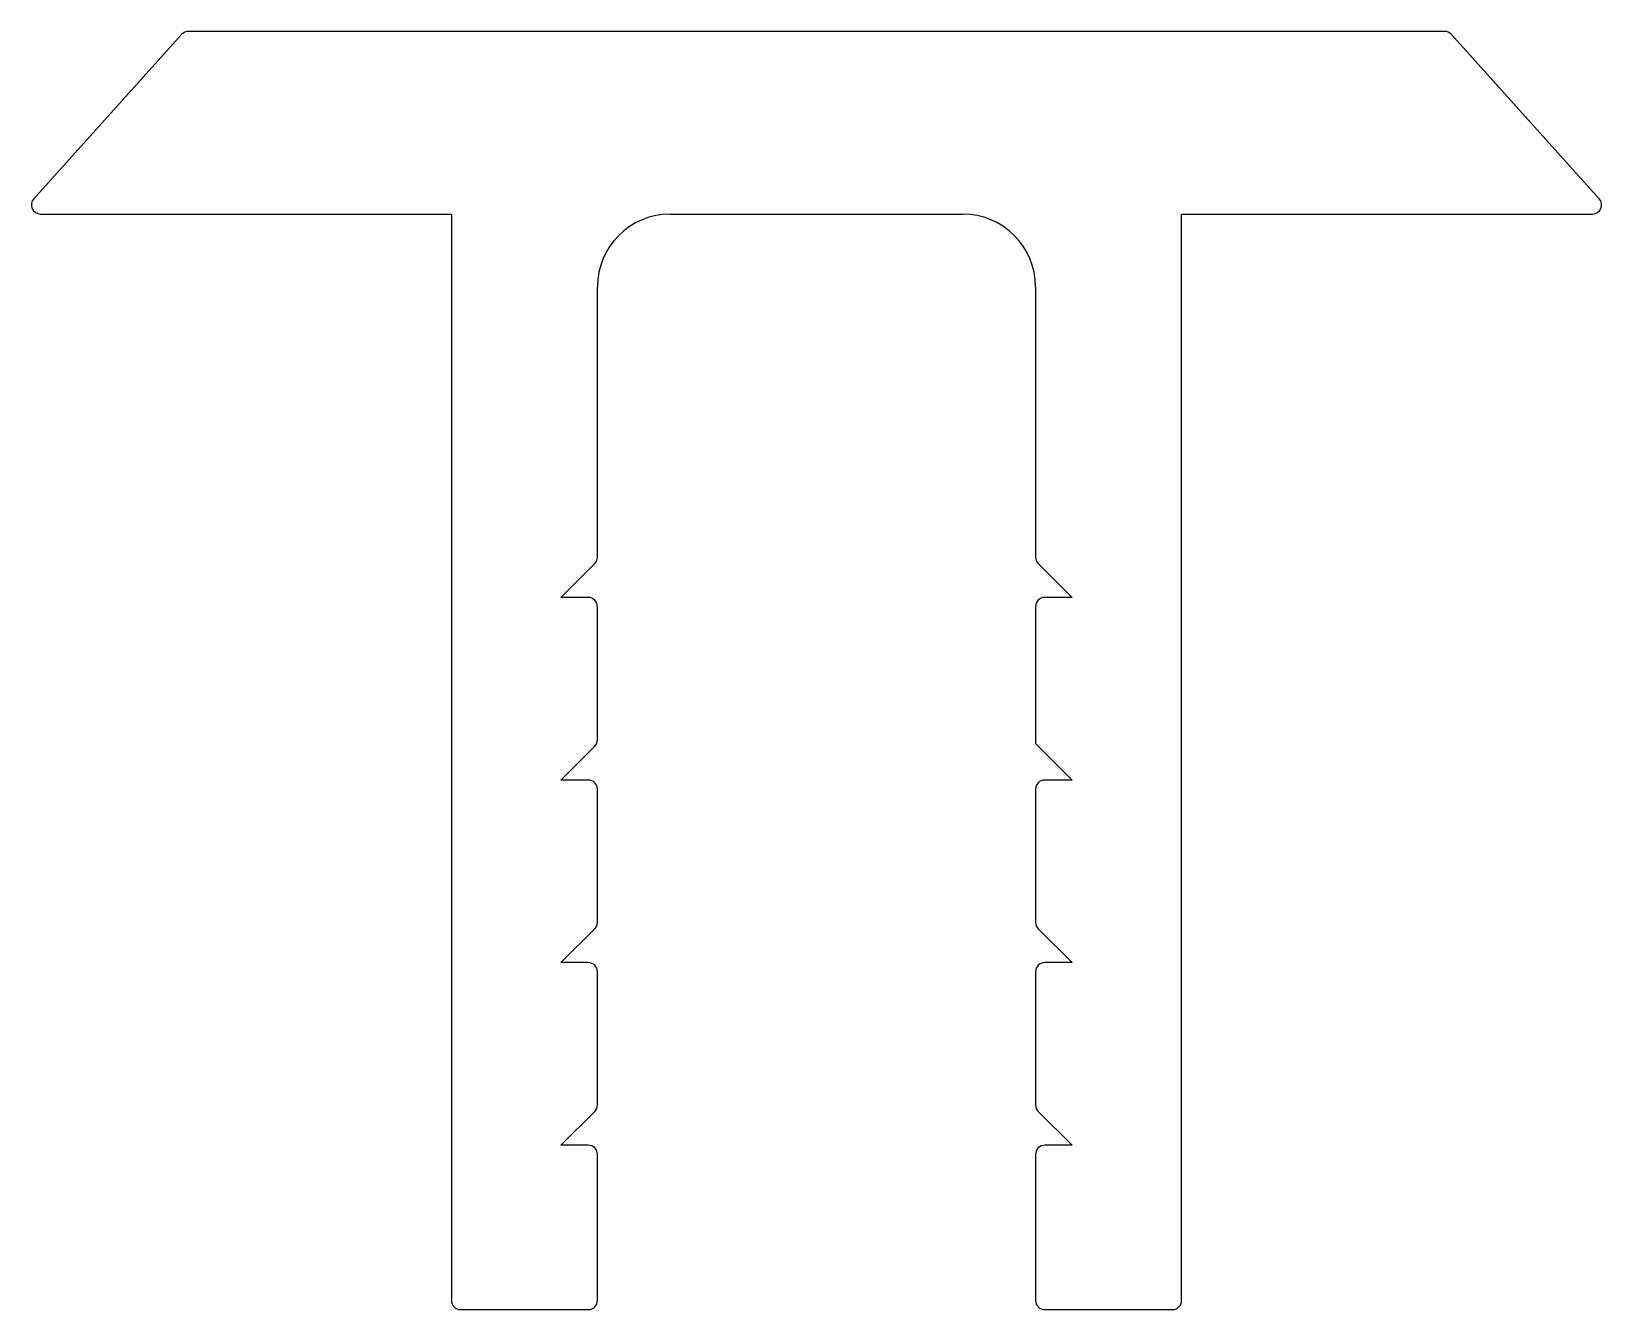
# Model space of a CAD drawing. Extents: x 1533.7 to 1576.7, y 2710.2 to 2745.2.
import ezdxf

# ---------------------------------------------------------------- set-up
doc = ezdxf.new("R2010")
doc.units = 0
doc.layers.get('0').update_dxf_attribs({"linetype": 'CONTINUOUS'})

msp = doc.modelspace()

# ---------------------------------------------------------------- linework, layer by layer
for p, q in [((1537.774, 2745.154), (1533.724, 2740.654)), ((1572.36, 2745.237), (1537.96, 2745.237)), ((1576.596, 2740.654), (1572.546, 2745.154)), ((1533.91, 2740.237), (1545.16, 2740.237)), ((1545.16, 2740.237), (1545.16, 2710.487)), ((1551.16, 2740.237), (1559.16, 2740.237)), ((1565.16, 2710.487), (1565.16, 2740.237)), ((1565.16, 2740.237), (1576.41, 2740.237)), ((1549.16, 2730.84), (1549.16, 2738.237)), ((1561.16, 2738.237), (1561.16, 2730.84)), ((1548.16, 2729.737), (1549.087, 2730.664)), ((1561.233, 2730.664), (1562.16, 2729.737)), ((1548.91, 2729.737), (1548.16, 2729.737)), ((1562.16, 2729.737), (1561.41, 2729.737)), ((1549.16, 2725.84), (1549.16, 2729.487)), ((1561.16, 2729.487), (1561.16, 2725.737)), ((1548.16, 2724.737), (1549.087, 2725.664)), ((1561.16, 2725.737), (1562.16, 2724.737)), ((1548.91, 2724.737), (1548.16, 2724.737)), ((1549.16, 2720.84), (1549.16, 2724.487)), ((1561.16, 2724.487), (1561.16, 2720.84)), ((1562.16, 2724.737), (1561.41, 2724.737)), ((1548.16, 2719.737), (1549.087, 2720.664)), ((1561.233, 2720.664), (1562.16, 2719.737)), ((1548.91, 2719.737), (1548.16, 2719.737)), ((1549.16, 2715.84), (1549.16, 2719.487)), ((1561.16, 2719.487), (1561.16, 2715.84)), ((1562.16, 2719.737), (1561.41, 2719.737)), ((1548.16, 2714.737), (1549.087, 2715.664)), ((1561.233, 2715.664), (1562.16, 2714.737)), ((1548.91, 2714.737), (1548.16, 2714.737)), ((1562.16, 2714.737), (1561.41, 2714.737)), ((1549.16, 2710.487), (1549.16, 2714.487)), ((1561.16, 2714.487), (1561.16, 2710.487)), ((1545.41, 2710.237), (1548.91, 2710.237)), ((1561.41, 2710.237), (1564.91, 2710.237))]:
    msp.add_line(p, q)
for centre, radius, start, end in [((1537.96, 2744.987), 0.25, 90, 138.0128), ((1572.36, 2744.987), 0.25, 41.9872, 90), ((1533.91, 2740.487), 0.25, 138.0128, 270), ((1576.41, 2740.487), 0.25, 270, 41.9872), ((1551.16, 2738.237), 2, 90, 180), ((1559.16, 2738.237), 2, 0, 90), ((1548.91, 2730.84), 0.25, 315, 0), ((1561.41, 2730.84), 0.25, 180, 225), ((1548.91, 2729.487), 0.25, 0, 90), ((1561.41, 2729.487), 0.25, 90, 180), ((1548.91, 2725.84), 0.25, 315, 0), ((1548.91, 2724.487), 0.25, 0, 90), ((1561.41, 2724.487), 0.25, 90, 180), ((1548.91, 2720.84), 0.25, 315, 0), ((1561.41, 2720.84), 0.25, 180, 225), ((1548.91, 2719.487), 0.25, 0, 90), ((1561.41, 2719.487), 0.25, 90, 180), ((1548.91, 2715.84), 0.25, 315, 0), ((1561.41, 2715.84), 0.25, 180, 225), ((1548.91, 2714.487), 0.25, 0, 90), ((1561.41, 2714.487), 0.25, 90, 180), ((1545.41, 2710.487), 0.25, 180, 270), ((1548.91, 2710.487), 0.25, 270, 360), ((1561.41, 2710.487), 0.25, 180, 270), ((1564.91, 2710.487), 0.25, 270, 360)]:
    msp.add_arc(centre, radius, start, end)

doc.saveas('drawing.dxf')
